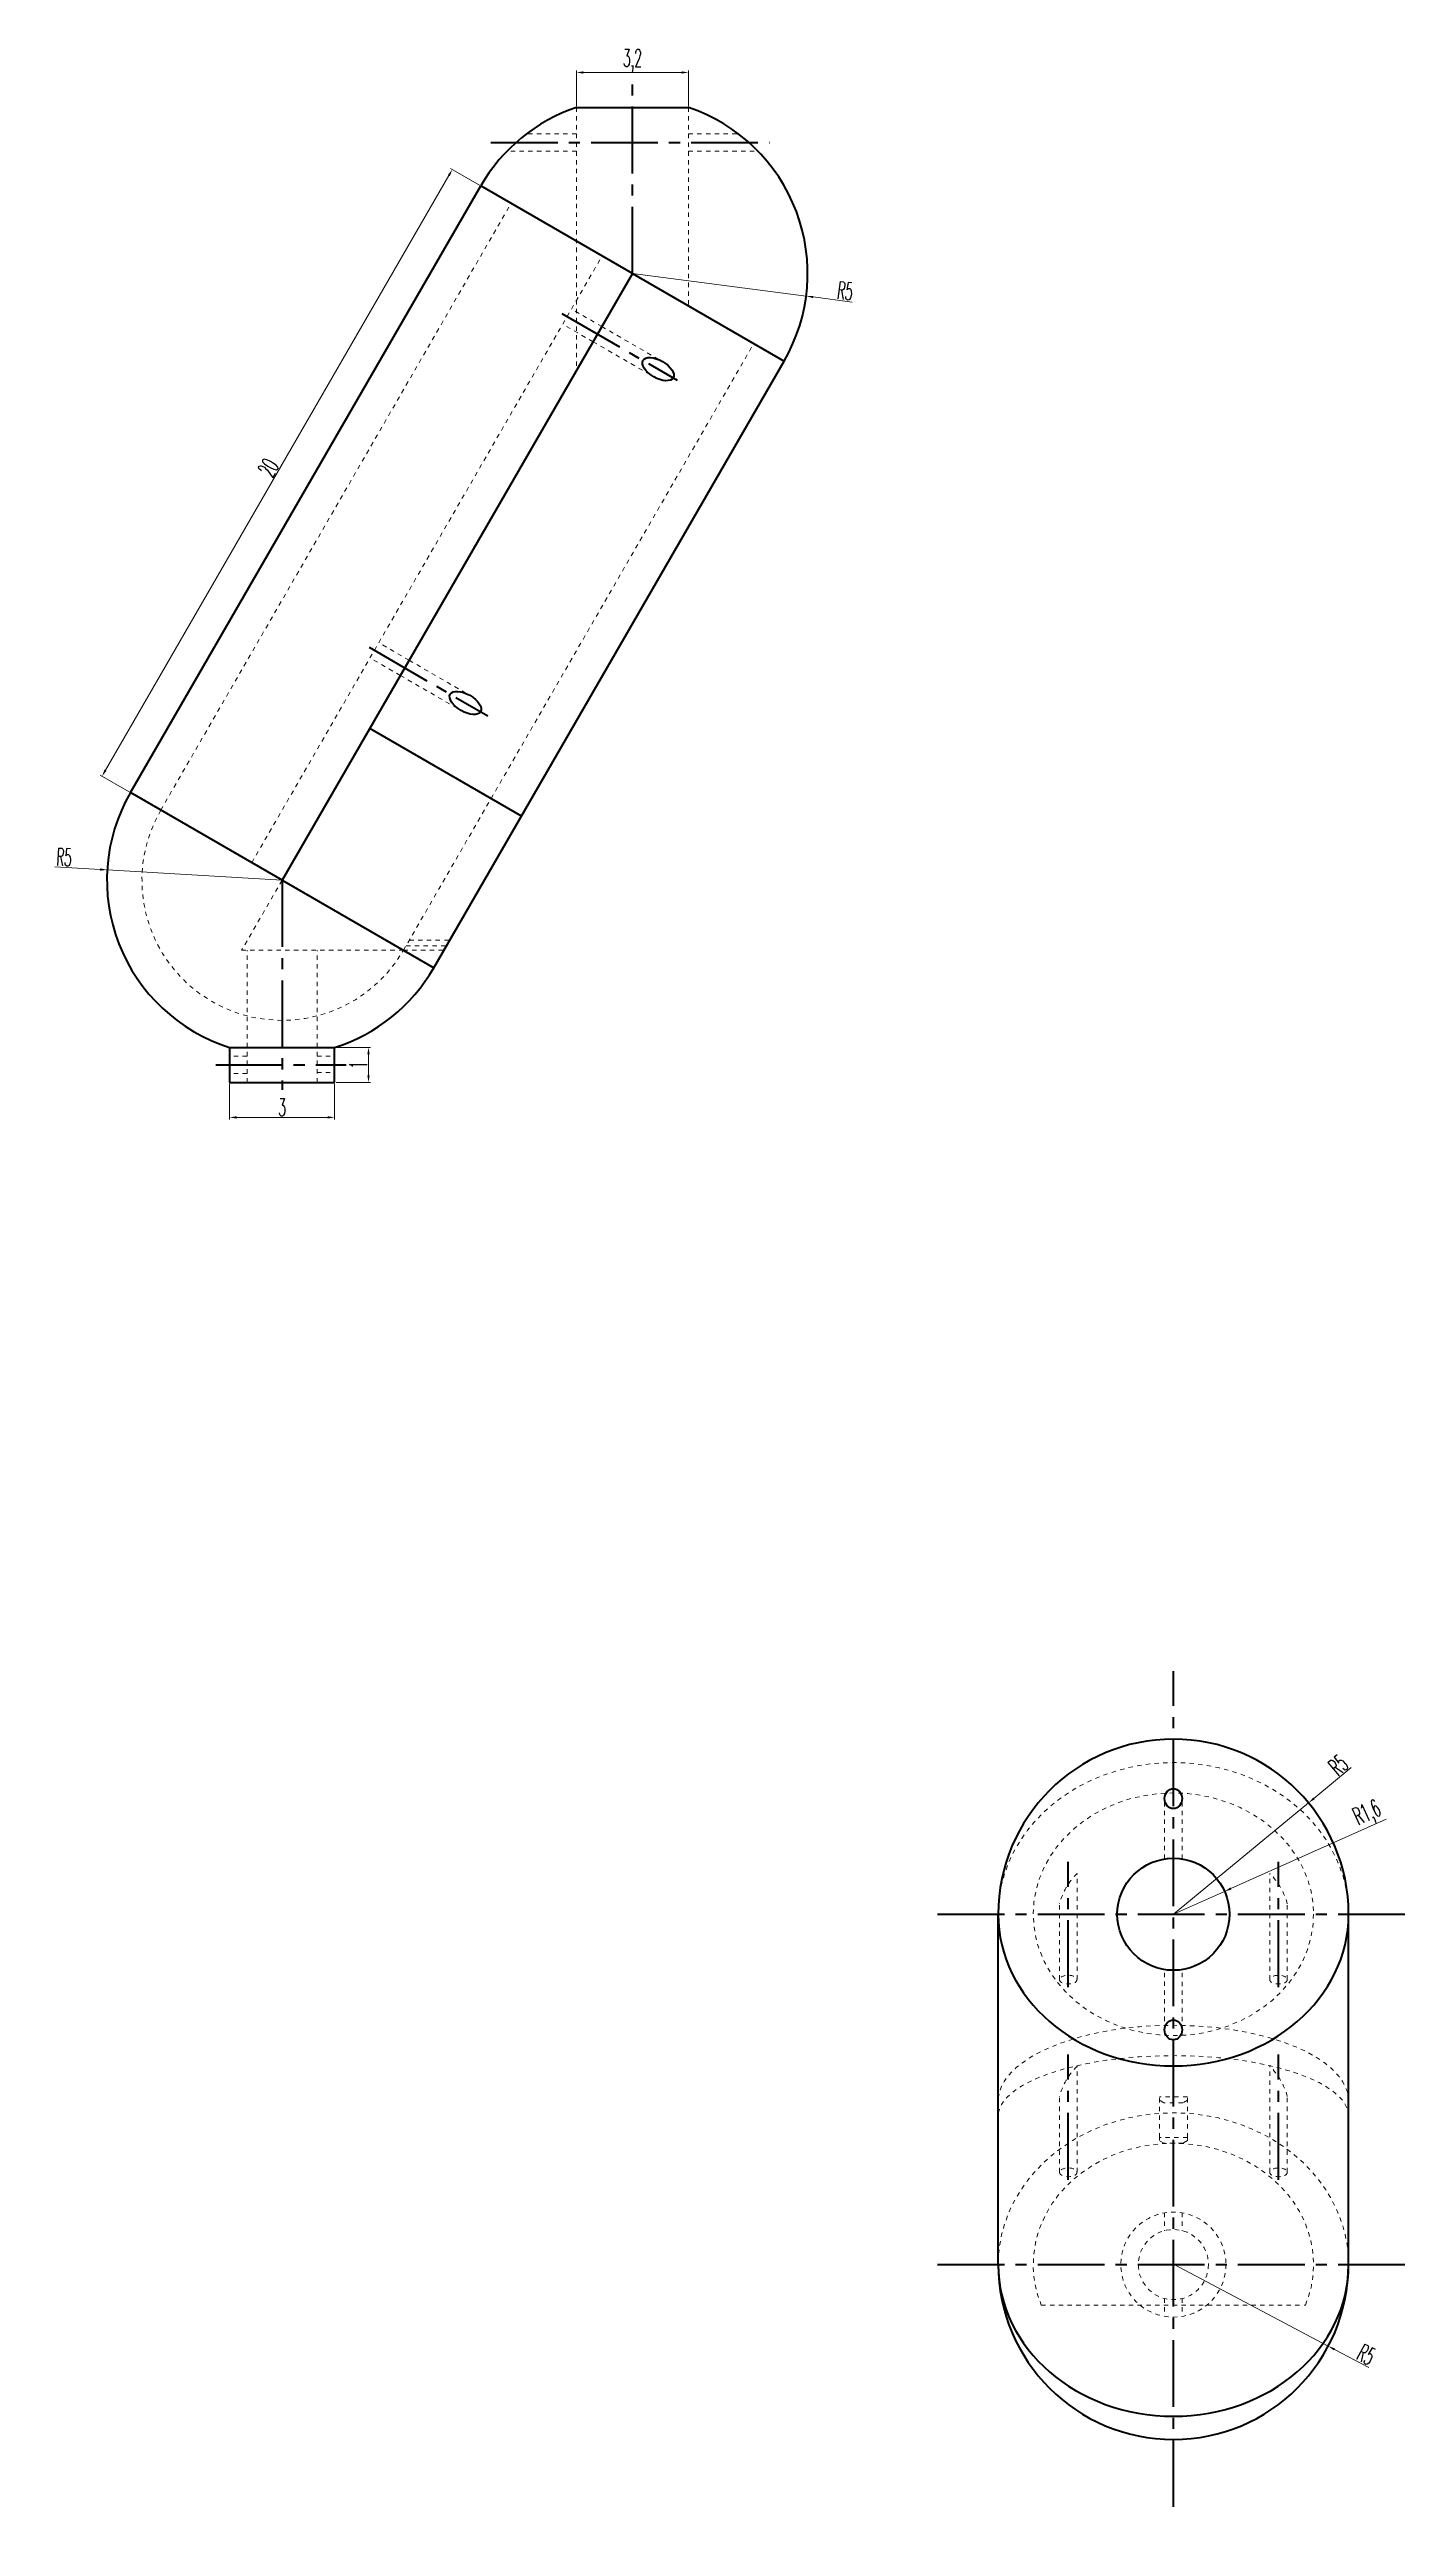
# Model space of a CAD drawing. Header units: millimetres. Extents: x -16.2 to 80.9, y -5.5 to 64.6.
# Drawn here: x -16.2 to 22.6, y -5.5 to 64.6 of the extents above; entities that cross this region are included whole.
import ezdxf

# ---------------------------------------------------------------- set-up
doc = ezdxf.new("R2010")
doc.units = ezdxf.units.MM
doc.header["$LTSCALE"] = 0.1
doc.linetypes.add('CENTRO2', pattern=[28.575, 19.05, -3.175, 3.175, -3.175])
doc.linetypes.add('JIS_02_1.2', pattern=[2.5, 1.25, -1.25])
for name, color, linetype, lineweight in [('Aristas Ocultas', 1, 'JIS_02_1.2', 20), ('Contorno', 5, 'Continuous', 60), ('Cotas', 6, 'Continuous', 20), ('Ejes', 3, 'CENTRO2', 40)]:
    doc.layers.add(name, color=color, linetype=linetype, lineweight=lineweight)
doc.styles.get("Standard").update_dxf_attribs({"font": 'romans.shx', "width": 0.5, "height": 0.5, "bigfont": '@extfont2.shx'})
doc.dimstyles.new('ISO-25', dxfattribs={"dimscale": 0.2, "dimtxt": 1, "dimasz": 1, "dimexe": 0.3, "dimexo": 0.2, "dimgap": 0.2, "dimtad": 1, "dimtxsty": 'Standard', "dimcen": 2.5, "dimclrd": 256, "dimclre": 6, "dimclrt": 6, "dimadec": 0, "dimazin": 0, "dimtfac": 1, "dimtmove": 0, "dimatfit": 3, "dimfxl": 1, "dimtfillclr": 6, "dimlwd": 20, "dimlwe": 20, "dimarcsym": 0})

# ---------------------------------------------------------------- blocks, each defined once
blk = doc.blocks.new('*D5')
at = {"layer": 'Cotas', "color": 6, "linetype": 'Continuous', "lineweight": 20}
for p, q in [((-3.899, 60.724), (-4.726, 61.201)), ((-13.899, 43.403), (-14.726, 43.881))]:
    blk.add_line(p, q, dxfattribs=at)
at = {"layer": 'Cotas', "linetype": 'Continuous', "lineweight": 20}
blk.add_line((-14.574, 44.024), (-4.774, 60.998), dxfattribs=at)
at = {"layer": 'Cotas'}
for points in [[(-4.803, 61.015), (-4.745, 60.981), (-4.674, 61.171)], [(-14.603, 44.041), (-14.545, 44.007), (-14.674, 43.851)]]:
    blk.add_solid(points, dxfattribs=at)
at = {"layer": 'Defpoints', "color": 0}
for p in [(-4.674, 61.171), (-3.864, 60.704), (-13.864, 43.383)]:
    blk.add_point(p, dxfattribs=at)
at = {"layer": 'Cotas', "color": 6, "insert": (-9.925, 52.656), "char_height": 0.5, "attachment_point": 5, "rotation": 60}
blk.add_mtext('20', dxfattribs=at)
blk = doc.blocks.new('*D6')
at = {"layer": 'Cotas', "linetype": 'Continuous', "lineweight": 20}
for p, q in [((-16.016, 41.267), (-14.725, 41.191)), ((-9.534, 40.883), (-14.525, 41.179))]:
    blk.add_line(p, q, dxfattribs=at)
at = {"layer": 'Cotas'}
blk.add_solid([(-14.723, 41.224), (-14.727, 41.158), (-14.525, 41.179)], dxfattribs=at)
at = {"layer": 'Defpoints', "color": 0}
for p in [(-14.525, 41.179), (-9.534, 40.883)]:
    blk.add_point(p, dxfattribs=at)
at = {"layer": 'Cotas', "color": 6, "insert": (-15.757, 41.543), "char_height": 0.5, "attachment_point": 5, "rotation": 356.60716}
blk.add_mtext('R5', dxfattribs=at)
blk = doc.blocks.new('*D7')
at = {"layer": 'Cotas', "linetype": 'Continuous', "lineweight": 20}
for p, q in [((0.466, 58.204), (5.424, 57.558)), ((6.738, 57.387), (5.622, 57.532))]:
    blk.add_line(p, q, dxfattribs=at)
at = {"layer": 'Cotas'}
blk.add_solid([(5.627, 57.565), (5.618, 57.499), (5.424, 57.558)], dxfattribs=at)
at = {"layer": 'Defpoints', "color": 0}
for p in [(0.466, 58.204), (5.424, 57.558)]:
    blk.add_point(p, dxfattribs=at)
at = {"layer": 'Cotas', "color": 6, "insert": (6.535, 57.706), "char_height": 0.5, "attachment_point": 5, "rotation": 352.57993}
blk.add_mtext('R5', dxfattribs=at)
blk = doc.blocks.new('*D8')
at = {"layer": 'Cotas', "color": 6, "linetype": 'Continuous', "lineweight": 20}
for p, q in [((-11.034, 35.073), (-11.034, 34.053)), ((-8.034, 35.073), (-8.034, 34.053))]:
    blk.add_line(p, q, dxfattribs=at)
at = {"layer": 'Cotas', "linetype": 'Continuous', "lineweight": 20}
blk.add_line((-10.834, 34.113), (-8.234, 34.113), dxfattribs=at)
at = {"layer": 'Cotas'}
for points in [[(-10.834, 34.147), (-10.834, 34.08), (-11.034, 34.113)], [(-8.234, 34.147), (-8.234, 34.08), (-8.034, 34.113)]]:
    blk.add_solid(points, dxfattribs=at)
at = {"layer": 'Defpoints', "color": 0}
for p in [(-11.034, 35.113), (-8.034, 35.113), (-8.034, 34.113)]:
    blk.add_point(p, dxfattribs=at)
at = {"layer": 'Cotas', "color": 6, "insert": (-9.534, 34.403), "char_height": 0.5, "attachment_point": 5}
blk.add_mtext('3', dxfattribs=at)
blk = doc.blocks.new('*D9')
at = {"layer": 'Cotas', "color": 6, "linetype": 'Continuous', "lineweight": 20}
for p, q in [((-7.994, 36.113), (-7.008, 36.113)), ((-7.994, 35.113), (-7.008, 35.113))]:
    blk.add_line(p, q, dxfattribs=at)
at = {"layer": 'Cotas', "linetype": 'Continuous', "lineweight": 20}
blk.add_line((-7.068, 35.313), (-7.068, 35.913), dxfattribs=at)
at = {"layer": 'Cotas'}
for points in [[(-7.101, 35.913), (-7.034, 35.913), (-7.068, 36.113)], [(-7.101, 35.313), (-7.034, 35.313), (-7.068, 35.113)]]:
    blk.add_solid(points, dxfattribs=at)
at = {"layer": 'Defpoints', "color": 0}
for p in [(-8.034, 36.113), (-7.068, 36.113), (-8.034, 35.113)]:
    blk.add_point(p, dxfattribs=at)
at = {"layer": 'Cotas', "color": 6, "insert": (-7.358, 35.613), "char_height": 0.5, "attachment_point": 5, "rotation": 90}
blk.add_mtext('1', dxfattribs=at)
blk = doc.blocks.new('*D11')
at = {"layer": 'Cotas', "color": 6, "linetype": 'Continuous', "lineweight": 20}
for p, q in [((-1.134, 62.981), (-1.134, 64.001)), ((2.066, 62.981), (2.066, 64.001))]:
    blk.add_line(p, q, dxfattribs=at)
at = {"layer": 'Cotas', "linetype": 'Continuous', "lineweight": 20}
blk.add_line((-0.934, 63.941), (1.866, 63.941), dxfattribs=at)
at = {"layer": 'Cotas'}
for points in [[(-0.934, 63.974), (-0.934, 63.907), (-1.134, 63.941)], [(1.866, 63.974), (1.866, 63.907), (2.066, 63.941)]]:
    blk.add_solid(points, dxfattribs=at)
at = {"layer": 'Defpoints', "color": 0}
for p in [(2.066, 63.941), (-1.134, 62.941), (2.066, 62.941)]:
    blk.add_point(p, dxfattribs=at)
at = {"layer": 'Cotas', "color": 6, "insert": (0.466, 64.278), "char_height": 0.5, "attachment_point": 5}
blk.add_mtext('3,2', dxfattribs=at)
blk = doc.blocks.new('*D12')
at = {"layer": 'Cotas', "linetype": 'Continuous', "lineweight": 20}
for p, q in [((20.982, 15.552), (19.918, 14.674)), ((15.905, 11.366), (19.763, 14.547))]:
    blk.add_line(p, q, dxfattribs=at)
at = {"layer": 'Cotas'}
blk.add_solid([(19.897, 14.7), (19.939, 14.649), (19.763, 14.547)], dxfattribs=at)
at = {"layer": 'Defpoints', "color": 0}
for p in [(19.763, 14.547), (15.905, 11.366)]:
    blk.add_point(p, dxfattribs=at)
at = {"layer": 'Cotas', "color": 6, "insert": (20.61, 15.621), "char_height": 0.5, "attachment_point": 5, "rotation": 39.50302}
blk.add_mtext('R5', dxfattribs=at)
blk = doc.blocks.new('*D13')
at = {"layer": 'Cotas', "linetype": 'Continuous', "lineweight": 20}
for p, q in [((21.975, 14.083), (17.548, 12.102)), ((15.905, 11.367), (17.366, 12.02))]:
    blk.add_line(p, q, dxfattribs=at)
at = {"layer": 'Cotas'}
blk.add_solid([(17.535, 12.133), (17.562, 12.072), (17.366, 12.02)], dxfattribs=at)
at = {"layer": 'Defpoints', "color": 0}
for p in [(17.366, 12.02), (15.905, 11.367)]:
    blk.add_point(p, dxfattribs=at)
at = {"layer": 'Cotas', "color": 6, "insert": (21.453, 14.219), "char_height": 0.5, "attachment_point": 5, "rotation": 24.10785}
blk.add_mtext('R1,6', dxfattribs=at)
blk = doc.blocks.new('*D14')
at = {"layer": 'Cotas', "linetype": 'Continuous', "lineweight": 20}
for p, q in [((15.905, 1.376), (20.325, -0.961)), ((21.484, -1.574), (20.502, -1.055))]:
    blk.add_line(p, q, dxfattribs=at)
at = {"layer": 'Cotas'}
blk.add_solid([(20.518, -1.025), (20.487, -1.084), (20.325, -0.961)], dxfattribs=at)
at = {"layer": 'Defpoints', "color": 0}
for p in [(15.905, 1.376), (20.325, -0.961)]:
    blk.add_point(p, dxfattribs=at)
at = {"layer": 'Cotas', "color": 6, "insert": (21.406, -1.204), "char_height": 0.5, "attachment_point": 5, "rotation": 332.12923}
blk.add_mtext('R5', dxfattribs=at)

msp = doc.modelspace()

# ---------------------------------------------------------------- linework, layer by layer
at = {"layer": 'Aristas Ocultas'}
for p, q in [((-1.134, 62.941), (-1.134, 55.432)), ((2.066, 62.941), (2.066, 57.28)), ((-1.134, 62.191), (-2.551, 62.191)), ((2.066, 62.191), (3.483, 62.191)), ((-1.134, 61.691), (-3.118, 61.691)), ((2.066, 61.691), (4.049, 61.691)), ((-12.998, 42.883), (-2.998, 60.204)), ((-1.525, 56.755), (-1.275, 57.188)), ((-0.409, 56.688), (-1.275, 57.188)), ((-6.07, 38.883), (3.93, 56.204)), ((-0.659, 56.255), (-1.525, 56.755)), ((-0.659, 56.255), (1.073, 55.255)), ((-0.409, 56.688), (1.323, 55.688)), ((-7.025, 47.229), (-6.775, 47.662)), ((-6.159, 46.729), (-7.025, 47.229)), ((-5.909, 47.162), (-6.775, 47.662)), ((-5.909, 47.162), (-6.159, 46.729)), ((-5.909, 47.162), (-4.177, 46.162)), ((-6.159, 46.729), (-4.427, 45.729)), ((-10.534, 35.113), (-10.534, 38.883)), ((-8.534, 35.113), (-8.534, 38.883)), ((-10.534, 35.863), (-11.034, 35.863)), ((-8.534, 35.863), (-8.034, 35.863)), ((-10.534, 35.363), (-11.034, 35.363)), ((-8.534, 35.398), (-8.034, 35.398)), ((15.655, 12.947), (15.655, 14.667)), ((16.155, 12.947), (16.155, 14.667)), ((13.155, 9.501), (13.155, 12.532)), ((18.655, 9.501), (18.655, 12.532)), ((12.655, 9.501), (12.655, 11.666)), ((19.155, 9.501), (19.155, 11.666)), ((15.655, 8.07), (15.655, 9.787)), ((16.155, 8.067), (16.155, 9.787)), ((13.155, 4.001), (13.155, 7.032)), ((18.655, 4.001), (18.655, 7.032)), ((12.655, 4.001), (12.655, 6.166)), ((15.505, 4.998), (15.505, 6.153)), ((16.305, 6.153), (15.505, 6.153)), ((15.635, 5.986), (15.505, 6.061)), ((15.505, 4.998), (15.505, 5.986)), ((16.175, 5.986), (15.635, 5.986)), ((16.305, 6.061), (16.175, 5.986)), ((16.305, 4.998), (16.305, 6.153)), ((16.305, 4.998), (16.305, 5.986)), ((19.155, 4.001), (19.155, 6.166)), ((16.305, 4.998), (15.505, 4.998)), ((15.505, 4.906), (15.505, 4.998)), ((16.305, 4.998), (16.305, 4.906)), ((15.635, 4.831), (15.505, 4.906)), ((16.175, 4.831), (15.635, 4.831)), ((16.305, 4.906), (16.175, 4.831)), ((15.655, 2.846), (15.655, 2.335)), ((16.155, 2.846), (16.155, 2.335)), ((12.134, 0.212), (19.677, 0.212)), ((15.655, 0.399), (15.655, -0.112)), ((16.155, 0.399), (16.155, -0.112))]:
    msp.add_line(p, q, dxfattribs=at)
at = {"layer": 'Aristas Ocultas', "color": 1}
for p, q in [((-10.4, 41.383), (-0.4, 58.704)), ((-9.534, 40.883), (-10.689, 38.883)), ((-6.07, 38.883), (-10.689, 38.883)), ((-6.07, 38.883), (-4.915, 38.883)), ((-5.995, 39.013), (-4.84, 39.013)), ((-5.903, 39.173), (-4.748, 39.173))]:
    msp.add_line(p, q, dxfattribs=at)
at = {"layer": 'Aristas Ocultas'}
for radius in [1.5, 1]:
    msp.add_circle((15.905, 1.367), radius, dxfattribs=at)
for centre, radius, start, end in [((-9.534, 40.883), 4, 150, 330), ((14.529, 11.161), 1.941, 135.06858, 164.93142), ((17.282, 11.161), 1.941, 15.06858, 44.93142), ((14.529, 5.661), 1.941, 135.06858, 164.93142), ((17.282, 5.661), 1.941, 15.06858, 44.93142)]:
    msp.add_arc(centre, radius, start, end, dxfattribs=at)
for centre, major_axis, ratio, start_param, end_param in [((15.905, 11.367), (5, 0), 0.866025, 6.283185, 9.424778), ((15.905, 6.032), (5, 0), 0.433013, 6.283185, 9.425235), ((15.905, 5.599), (5, 0), 0.34641, 6.283185, 9.425214), ((15.905, 1.367), (5, 0), 0.866025, 6.283185, 9.424778), ((15.905, 1.367), (4, 0), 0.866025, 5.943348, 9.764615)]:
    msp.add_ellipse(centre, major_axis=major_axis, ratio=ratio, start_param=start_param, end_param=end_param, dxfattribs=at)
for centre, major_axis, ratio in [((15.905, 11.367), (4, 0), 0.866025), ((18.905, 9.501), (0.25, 0), 0.5), ((18.905, 4.001), (0.25, 0), 0.5)]:
    msp.add_ellipse(centre, major_axis=major_axis, ratio=ratio, dxfattribs=at)
at = {"layer": 'Aristas Ocultas', "extrusion": (0, 0, -1)}
for centre in [(12.905, 9.501), (12.905, 4.001)]:
    msp.add_ellipse(centre, major_axis=(-0.25, 0), ratio=0.5, dxfattribs=at)
at = {"layer": 'Contorno'}
for p, q in [((-1.134, 62.941), (2.066, 62.941)), ((-13.864, 43.383), (-3.864, 60.704)), ((-13.864, 43.383), (-3.864, 60.704)), ((0.466, 58.204), (-3.864, 60.704)), ((0.466, 58.204), (-9.534, 40.883)), ((0.466, 58.204), (4.796, 55.704)), ((-5.204, 38.383), (4.796, 55.704)), ((-2.704, 42.713), (-7.034, 45.213)), ((-9.534, 40.883), (-13.864, 43.383)), ((-9.534, 40.883), (-5.204, 38.383)), ((-11.034, 36.113), (-8.034, 36.113)), ((-11.034, 36.113), (-11.034, 35.113)), ((-8.034, 35.113), (-8.034, 36.113)), ((-11.034, 35.113), (-8.034, 35.113)), ((10.905, 1.367), (10.905, 11.37)), ((20.905, 1.367), (20.905, 11.367))]:
    msp.add_line(p, q, dxfattribs=at)
msp.add_circle((15.905, 11.367), 1.6, dxfattribs=at)
for centre, start, end in [((0.466, 58.204), 108.66292, 150), ((0.466, 58.204), 330, 71.33708), ((-9.534, 40.883), 150, 252.5424), ((-9.534, 40.883), 287.4576, 330), ((15.905, 11.366), 0.00554, 179.99446), ((15.905, 1.376), 180.1058, 359.8942)]:
    msp.add_arc(centre, 5, start, end, dxfattribs=at)
for centre, major_axis, ratio in [((1.198, 55.472), (0.433, -0.25), 0.5), ((-4.302, 45.945), (0.433, -0.25), 0.5), ((15.905, 14.667), (0, -0.283), 0.883103), ((15.905, 8.067), (0, -0.283), 0.883103)]:
    msp.add_ellipse(centre, major_axis=major_axis, ratio=ratio, dxfattribs=at)
for centre in [(15.905, 11.367), (15.905, 1.367)]:
    msp.add_ellipse(centre, major_axis=(5, 0), ratio=0.866025, start_param=3.141593, end_param=6.283185, dxfattribs=at)
at = {"layer": 'Ejes'}
for p, q in [((0.466, 58.204), (0.466, 63.605)), ((-3.572, 61.941), (4.381, 61.941)), ((-1.549, 57.058), (1.746, 55.155)), ((-7.05, 47.532), (-3.662, 45.576)), ((-9.534, 40.883), (-9.534, 34.899)), ((-11.429, 35.613), (-7.702, 35.613)), ((15.905, -5.548), (15.905, 18.309)), ((12.905, 9.29), (12.905, 12.864)), ((18.905, 9.29), (18.905, 12.864)), ((9.176, 11.367), (22.568, 11.367)), ((12.905, 3.79), (12.905, 7.364)), ((18.905, 3.79), (18.905, 7.364)), ((9.176, 1.367), (22.568, 1.367))]:
    msp.add_line(p, q, dxfattribs=at)

# ---------------------------------------------------------------- dimensions: what is measured, and where the dimension line sits
at = {"layer": 'Cotas'}
for base, p1, p2, picture, middle in [((2.066, 63.941), (-1.134, 62.941), (2.066, 62.941), '*D11', (0.466, 64.278)), ((-8.034, 34.113), (-11.034, 35.113), (-8.034, 35.113), '*D8', (-9.534, 34.403))]:
    dim = msp.add_linear_dim(base=base, p1=p1, p2=p2, dimstyle='ISO-25', dxfattribs=at)
    dim.commit()
    dim.dimension.update_dxf_attribs({"geometry": picture, "text_midpoint": middle})
dim = msp.add_aligned_dim(p1=(-13.864, 43.383), p2=(-3.864, 60.704), distance=0.935, dimstyle='ISO-25', dxfattribs=at)
dim.commit()
dim.dimension.update_dxf_attribs({"geometry": '*D5', "text_midpoint": (-9.925, 52.656)})
for center, mpoint, picture, middle in [((0.466, 58.204), (5.424, 57.558), '*D7', (6.498, 57.418)), ((-9.534, 40.883), (-14.525, 41.179), '*D6', (-15.774, 41.253)), ((15.905, 11.366), (19.763, 14.547), '*D12', (20.795, 15.397)), ((15.905, 11.367), (17.366, 12.02), '*D13', (21.591, 13.911)), ((15.905, 1.376), (20.325, -0.961), '*D14', (21.27, -1.461))]:
    dim = msp.add_radius_dim(center=center, mpoint=mpoint, dimstyle='ISO-25', dxfattribs=at)
    dim.commit()
    dim.dimension.update_dxf_attribs({"geometry": picture, "text_midpoint": middle, "dimtype": 164})
dim = msp.add_linear_dim(base=(-7.068, 36.113), p1=(-8.034, 35.113), p2=(-8.034, 36.113), angle=90, dimstyle='ISO-25', dxfattribs=at)
dim.commit()
dim.dimension.update_dxf_attribs({"geometry": '*D9', "text_midpoint": (-7.358, 35.613)})

doc.saveas('drawing.dxf')
